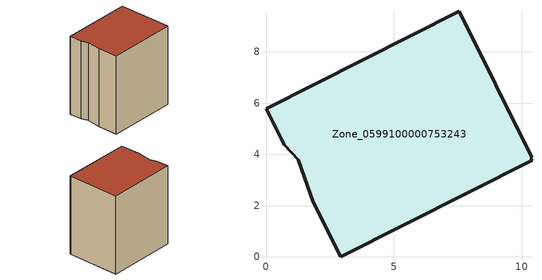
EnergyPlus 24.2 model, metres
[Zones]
Zone_0599100000753243
 floor ground (C_G): 10.39,3.88 10.34,3.85 10.39,3.76 2.93,0 1.85,2.13 1.27,3.8 0.71,4.37 0,5.77 7.54,9.59 z2.92
 wall outside (C_F): 0,5.77 0.71,4.37 1.27,3.8 1.85,2.13 2.93,0 10.39,3.76 10.34,3.85 10.39,3.88 7.54,9.59 0,5.77 z2.92:12.48
 roof outside (C_R): 10.39,3.76 10.34,3.85 10.39,3.88 7.54,9.59 0,5.77 0.71,4.37 1.27,3.8 1.85,2.13 2.93,0 z12.48
[BUILDING]
Pand.0599100000753243: North Axis=0; Terrain=City; Loads Convergence Tolerance Value=0.04; Temperature Convergence Tolerance Value=0.4; Solar Distribution=FullExterior; Maximum Number of Warmup Days=25; Minimum Number of Warmup Days=1
[Site:Location]
Rotterdam.The.Hague.AP_ZH_NLD Design_Conditions: Latitude=51.96; Longitude=4.45; Time Zone=1; Elevation=-4.5
[SITE:GROUNDTEMPERATURE:BUILDINGSURFACE]
18, 18, 18, 18, 18, 18, 18, 18, 18, 18, 18, 18
[MATERIAL] Thermal Absorptance=0.9; Solar Absorptance=0.7; Visible Absorptance=0.7
Name | Roughness | Thickness | Conductivity | Density | Specific Heat
G.TI.2006-2014 | MediumSmooth | 0.15 | 0.06 | 540 | 1210
F.TI.2006-2014 | Rough | 0.3 | 0.12 | 1920 | 840
R.TI.2006-2014 | MediumRough | 0.2 | 0.08 | 1500 | 1000
[CONSTRUCTION]
C_G: G.TI.2006-2014
C_F: F.TI.2006-2014
C_R: R.TI.2006-2014
[ZONE]
Zone_0599100000753243: Type=1; Multiplier=1; Ceiling Height=Autocalculate; Volume=Autocalculate; Floor Area=autocalculate; Part of Total Floor Area=Yes
[ZONEINFILTRATION:DESIGNFLOWRATE]
Infil_Zone_0599100000753243: Zone or ZoneList or Space or SpaceList=Zone_0599100000753243; Schedule=AlwaysOn; Design Flow Rate Calculation Method=Flow/Area; Flow Rate per Floor Area=0.0015; Constant Term Coefficient=1; Temperature Term Coefficient=0; Velocity Term Coefficient=0; Velocity Squared Term Coefficient=0
[HVACTEMPLATE:ZONE:IDEALLOADSAIRSYSTEM]
Zone_0599100000753243: Maximum Heating Supply Air Temperature=50; Minimum Cooling Supply Air Temperature=13; Maximum Heating Supply Air Humidity Ratio=0.0156; Minimum Cooling Supply Air Humidity Ratio=0.0077; Heating Limit=NoLimit; Cooling Limit=NoLimit; Dehumidification Control Type=ConstantSensibleHeatRatio; Cooling Sensible Heat Ratio=0.7; Dehumidification Setpoint=60; Humidification Control Type=None; Humidification Setpoint=30; Outdoor Air Method=None; Outdoor Air Flow Rate per Person=0.00944; Outdoor Air Flow Rate per Zone Floor Area=0; Outdoor Air Flow Rate per Zone=0; Demand Controlled Ventilation Type=None; Outdoor Air Economizer Type=NoEconomizer; Heat Recovery Type=None; Sensible Heat Recovery Effectiveness=0.7; Latent Heat Recovery Effectiveness=0.65
[ZONECONTROL:THERMOSTAT]
ThermostatControl_Zone_0599100000753243: Zone or ZoneList=Zone_0599100000753243; Control Type Schedule=DualSetpointControlType; Control 1=Thermostat_Zone_0599100000753243; Temperature Difference Between Cutout And Setpoint=0
[THERMOSTATSETPOINT:DUALSETPOINT]
Thermostat_Zone_0599100000753243: Heating Setpoint Temperature Schedule=HeatingSetpoint_Zone_0599100000753243; Cooling Setpoint Temperature Schedule=CoolingSetpoint_Zone_0599100000753243
[SCHEDULE:COMPACT]
HeatingSetpoint_Zone_0599100000753243: Through: 12/31, For: AllDays, Until: 24:00, 21
CoolingSetpoint_Zone_0599100000753243: Through: 12/31, For: AllDays, Until: 24:00, 24
DualSetpointControlType: Through: 12/31, For: AllDays, Until: 24:00, 4
AlwaysOn: Through: 12/31, For: AllDays, Until: 24:00, 1
